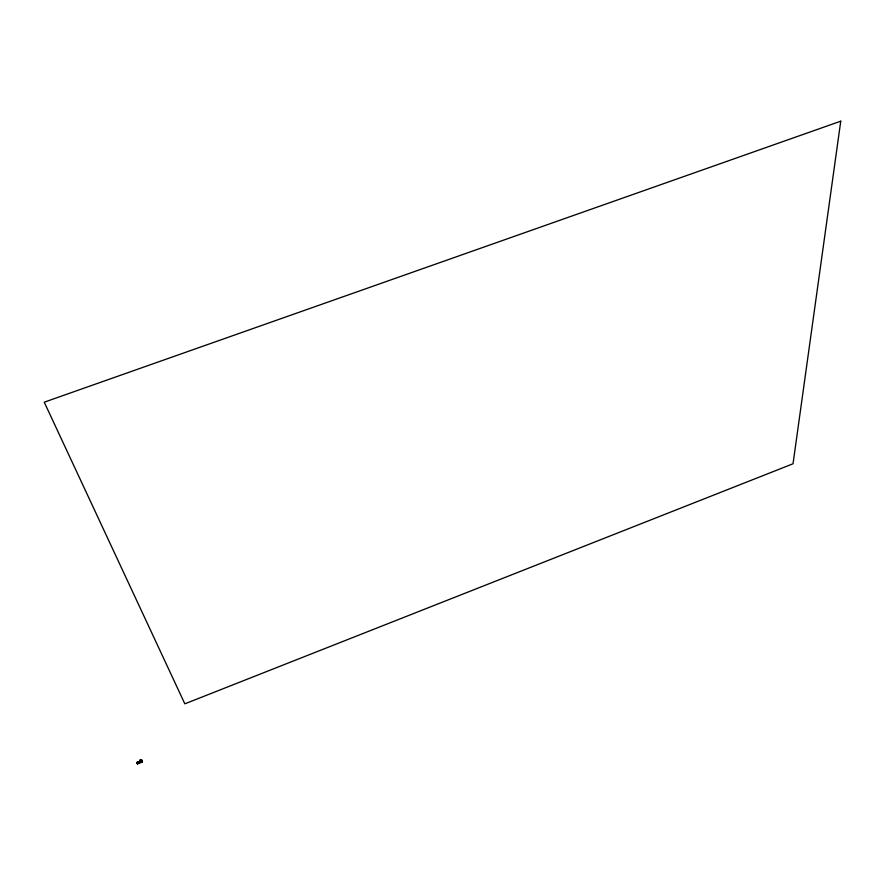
<?xml version="1.0" encoding="UTF-8"?>
<svg xmlns="http://www.w3.org/2000/svg" width="885" height="885" viewBox="0 0 885 885"><rect width="100%" height="100%" fill="white"/><g stroke="black" fill="none" stroke-linecap="round" stroke-linejoin="round"><path stroke-width="1.33" d="M141.224 760.06L142.087 760.978L141.865 760.292L139.764 761.133M142.496 761.332L137.54 763.81L137.286 763.113M142.175 760.857L141.523 760.624L142.087 760.978M142.374 761.852L141.932 761.399L141.954 762.051M139.244 762.582L137.706 763.534L137.208 762.56L138.956 761.863L139.376 763.08M142.098 761.985L142.054 761.365M139.686 760.834L141.788 759.994L139.62 760.702M140.129 761.786L141.689 760.613L136.865 762.494L137.042 763.169M141.788 760.779L139.918 761.266M141.788 760.912L136.976 762.439M137.308 762.859L139.1 762.118M137.54 763.29L139.332 762.549L137.44 763.124L137.208 762.56M140.45 762.383L142.297 761.863L140.549 762.56L140.461 761.985M142.197 761.554L138.823 763.301M137.684 763.545L137.275 762.317M136.799 762.593L137.385 763.799L137.042 763.025M140.04 761.631L140.538 762.538M142.164 761.332L142.286 761.908M141.301 760.713L141.534 761.277M141.069 760.812L141.301 761.365M141.213 761.686L141.445 762.25M140.792 760.923L141.025 761.476M140.925 761.808L141.157 762.361M140.505 761.034L140.737 761.598M140.66 761.908L140.892 762.472M140.239 761.133L140.272 761.786L140.04 761.222M138.812 761.708L139.199 762.936M138.646 761.985L138.967 763.036M138.259 761.93L138.679 763.147M138.082 762.206L138.37 763.268M138.071 762.527L138.303 763.512M137.728 762.14L138.082 763.39M137.507 762.439L137.872 763.678M840.75 121.179L793.037 463.773L184.843 703.829L44.25 402.188L840.75 121.179M140.87 759.695L139.907 760.071A2.555 2.091 -31.5 0 0 140.815 759.518L140.87 759.695"/></g></svg>
